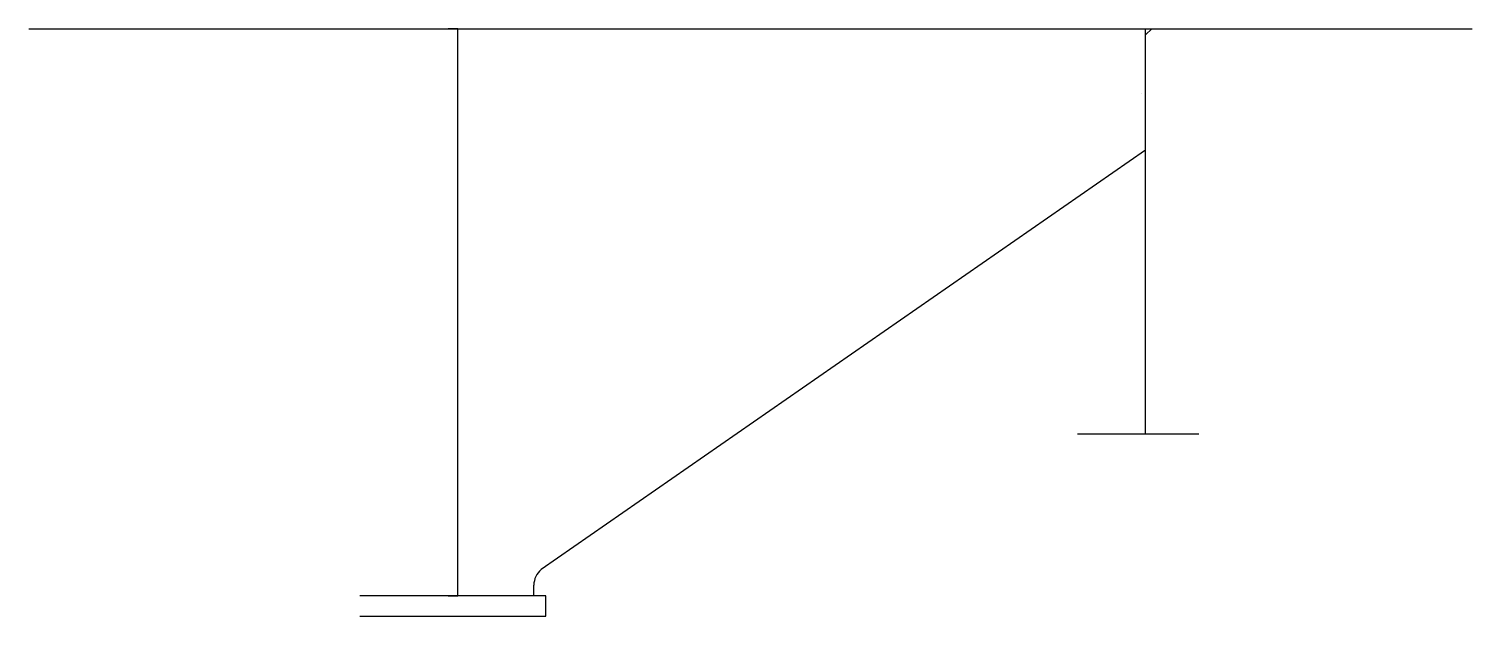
# Model space of a CAD drawing. Header units: millimetres. Extents: x -273 to 3294, y 674 to 2124.
import ezdxf

# ---------------------------------------------------------------- set-up
doc = ezdxf.new("R2010")
doc.units = ezdxf.units.MM
doc.layers.add('100-DF1', color=7, linetype='Continuous')
doc.layers.add('Plate _Visible', color=7, linetype='Continuous')

msp = doc.modelspace()

# ---------------------------------------------------------------- linework, layer by layer
at = {"color": 7, "linetype": 'Continuous', "ltscale": 3}
msp.add_line((2487.1, 2109.4), (2502.1, 2124.4), dxfattribs=at)
at = {"color": 7, "linetype": 'Continuous'}
for p, q in [((2477.1, 1965.4), (2477.1, 1965.4)), ((2487.1, 1824.8), (993.5, 789.4)), ((975.1, 724.4), (975.1, 750.6))]:
    msp.add_line(p, q, dxfattribs=at)
msp.add_arc((1025.1, 750.6), 50, 129.1675, 180, dxfattribs=at)
at = {"layer": '100-DF1', "color": 7, "linetype": 'Continuous'}
for p, q in [((787.1, 2124.4), (763.1, 2124.4)), ((787.1, 724.4), (787.1, 2124.4)), ((1005.1, 724.4), (545.1, 724.4)), ((763.1, 724.4), (787.1, 724.4)), ((1005.1, 674.4), (1005.1, 724.4)), ((545.1, 674.4), (1005.1, 674.4))]:
    msp.add_line(p, q, dxfattribs=at)
at = {"layer": 'Plate _Visible', "color": 3, "linetype": 'Continuous'}
for p, q in [((-272.9, 2124.4), (3294.1, 2124.4)), ((2487.1, 1124.4), (2487.1, 2124.4)), ((2318.9, 1124.4), (2618.9, 1124.4))]:
    msp.add_line(p, q, dxfattribs=at)

doc.saveas('drawing.dxf')
